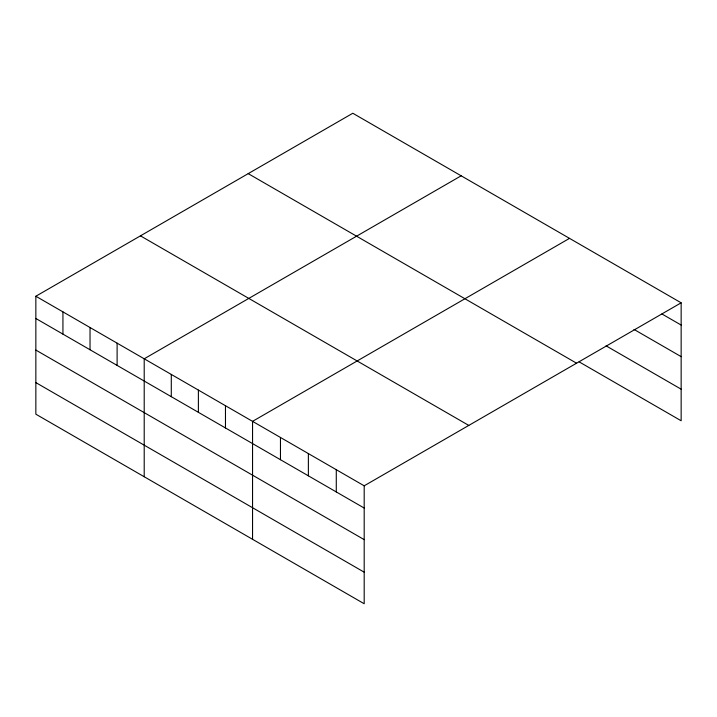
<?xml version="1.0" encoding="UTF-8"?>
<svg xmlns="http://www.w3.org/2000/svg" width="717" height="717" viewBox="0 0 717 717"><rect width="100%" height="100%" fill="white"/><g stroke="black" fill="none" stroke-linecap="round" stroke-linejoin="round"><path stroke-width="1.08" d="M35.85 296.238L364.191 485.812L364.191 603.75L35.85 414.184L35.85 296.238L352.809 113.25L681.15 302.816L681.15 420.762L579.139 361.861M461.156 175.808L144.207 358.796L144.207 476.742M569.513 238.367L252.554 421.354L252.554 539.301M364.191 485.812L681.15 302.816M661.899 313.947L681.15 325.061M633.989 329.417L681.15 356.645M606.08 345.836L681.15 389.179M248.207 173.631L576.558 363.205M140.442 235.848L468.793 425.423M35.85 318.482L364.191 508.048M35.85 350.066L364.191 539.632M35.85 382.6L364.191 572.175M336.282 469.698L336.282 491.943M308.373 453.583L308.373 475.828M280.464 437.469L280.464 459.714M225.47 405.714L225.47 427.959M198.385 390.075L198.385 412.32M171.291 374.435L171.291 396.68M117.113 343.156L117.113 365.401M90.028 327.517L90.028 349.762M62.935 311.877L62.935 334.122"/></g></svg>
